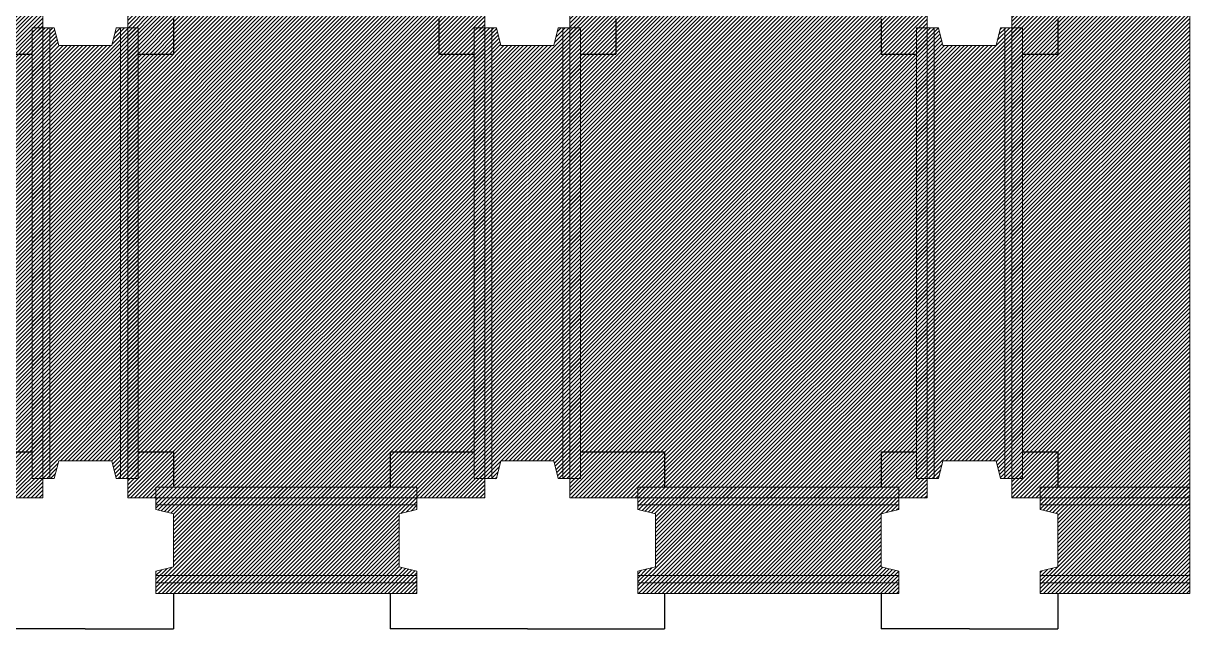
# Model space of a CAD drawing. Extents: x -2348 to 13861, y -546 to 4499.
# Drawn here: x 6940 to 8259, y 1534 to 2219 of the extents above; entities that cross this region are included whole.
import ezdxf

# ---------------------------------------------------------------- set-up
doc = ezdxf.new("R2010")
doc.units = 0
doc.header["$LTSCALE"] = 3
doc.linetypes.add('DASHED', pattern=[19.05, 12.7, -6.35])
for name, color, linetype in [('預鑄梁', 7, 'CONTINUOUS'), ('預鑄梁_HATCH', 253, 'CONTINUOUS'), ('預鑄梁_外緣', 7, 'DASHED'), ('預鑄版', 7, 'CONTINUOUS'), ('預鑄版_HATCH', 253, 'CONTINUOUS')]:
    doc.layers.add(name, color=color, linetype=linetype)

msp = doc.modelspace()

# ---------------------------------------------------------------- hatches: boundary and pattern name
at = {"layer": '預鑄梁_HATCH', "linetype": 'Continuous'}
h = msp.add_hatch(dxfattribs=at)
h.set_pattern_fill('ANSI31', color=256, style=0)
h.paths.add_polyline_path([(6949.817, 1703.783), (6961.817, 1703.783), (6969.817, 1703.783), (6974.817, 1703.783), (6979.817, 1723.783), (7039.817, 1723.783), (7044.817, 1703.783), (7049.817, 1703.783), (7057.817, 1703.783), (7069.817, 1703.783), (7069.817, 1703.783), (7069.817, 2213.783), (7069.817, 2213.783), (7057.817, 2213.783), (7049.817, 2213.783), (7044.817, 2213.783), (7039.817, 2193.783), (6979.817, 2193.783), (6974.817, 2213.783), (6969.817, 2213.783), (6961.817, 2213.783), (6949.817, 2213.783), (6949.817, 2213.783)], flags=17)
h = msp.add_hatch(dxfattribs=at)
h.set_pattern_fill('ANSI31', color=256, style=0)
h.paths.add_polyline_path([(7449.817, 1703.783), (7461.817, 1703.783), (7469.817, 1703.783), (7474.817, 1703.783), (7479.817, 1723.783), (7539.817, 1723.783), (7544.817, 1703.783), (7549.817, 1703.783), (7557.817, 1703.783), (7569.817, 1703.783), (7569.817, 1703.783), (7569.817, 2213.783), (7569.817, 2213.783), (7557.817, 2213.783), (7549.817, 2213.783), (7544.817, 2213.783), (7539.817, 2193.783), (7479.817, 2193.783), (7474.817, 2213.783), (7469.817, 2213.783), (7461.817, 2213.783), (7449.817, 2213.783), (7449.817, 2213.783)], flags=17)
h = msp.add_hatch(dxfattribs=at)
h.set_pattern_fill('ANSI31', color=256, style=0)
h.paths.add_polyline_path([(7949.817, 1703.783), (7961.817, 1703.783), (7969.817, 1703.783), (7974.817, 1703.783), (7979.817, 1723.783), (8039.817, 1723.783), (8044.817, 1703.783), (8049.817, 1703.783), (8057.817, 1703.783), (8069.817, 1703.783), (8069.817, 1703.783), (8069.817, 2213.783), (8069.817, 2213.783), (8057.817, 2213.783), (8049.817, 2213.783), (8044.817, 2213.783), (8039.817, 2193.783), (7979.817, 2193.783), (7974.817, 2213.783), (7969.817, 2213.783), (7961.817, 2213.783), (7949.817, 2213.783), (7949.817, 2213.783)], flags=17)
h = msp.add_hatch(dxfattribs=at)
h.set_pattern_fill('ANSI31', color=256, style=0)
h.paths.add_polyline_path([(7089.817, 1573.783), (7384.817, 1573.783), (7384.817, 1573.783), (7384.817, 1585.783), (7384.817, 1593.783), (7384.817, 1598.783), (7364.817, 1603.783), (7364.817, 1663.783), (7384.817, 1668.783), (7384.817, 1673.783), (7384.817, 1681.783), (7384.817, 1693.783), (7384.817, 1693.783), (7089.817, 1693.783), (7089.817, 1693.783), (7089.817, 1681.783), (7089.817, 1673.783), (7089.817, 1668.783), (7109.817, 1663.783), (7109.817, 1603.783), (7089.817, 1598.783), (7089.817, 1593.783), (7089.817, 1585.783)], flags=17)
h = msp.add_hatch(dxfattribs=at)
h.set_pattern_fill('ANSI31', color=256, style=0)
h.paths.add_polyline_path([(7634.817, 1573.783), (7929.817, 1573.783), (7929.817, 1573.783), (7929.817, 1585.783), (7929.817, 1593.783), (7929.817, 1598.783), (7909.817, 1603.783), (7909.817, 1663.783), (7929.817, 1668.783), (7929.817, 1673.783), (7929.817, 1681.783), (7929.817, 1693.783), (7929.817, 1693.783), (7634.817, 1693.783), (7634.817, 1693.783), (7634.817, 1681.783), (7634.817, 1673.783), (7634.817, 1668.783), (7654.817, 1663.783), (7654.817, 1603.783), (7634.817, 1598.783), (7634.817, 1593.783), (7634.817, 1585.783)], flags=17)
h = msp.add_hatch(dxfattribs=at)
h.set_pattern_fill('ANSI31', color=256, style=0)
h.paths.add_polyline_path([(8089.817, 1573.783), (8258.817, 1573.783), (8258.817, 1573.783), (8258.817, 1693.783), (8258.817, 1693.783), (8089.817, 1693.783), (8089.817, 1693.783), (8089.817, 1681.783), (8089.817, 1673.783), (8089.817, 1668.783), (8109.817, 1663.783), (8109.817, 1603.783), (8089.817, 1598.783), (8089.817, 1593.783), (8089.817, 1585.783)], flags=17)
at = {"layer": '預鑄版_HATCH', "linetype": 'Continuous'}
h = msp.add_hatch(dxfattribs=at)
h.set_pattern_fill('ANSI31', color=256, style=0)
h.paths.add_polyline_path([(6557.817, 1681.783), (6961.817, 1681.783), (6961.817, 2235.783), (6557.817, 2235.783)], flags=17)
h = msp.add_hatch(dxfattribs=at)
h.set_pattern_fill('ANSI31', color=256, style=0)
h.paths.add_polyline_path([(7057.817, 1681.783), (7461.817, 1681.783), (7461.817, 2235.783), (7057.817, 2235.783)], flags=17)
h = msp.add_hatch(dxfattribs=at)
h.set_pattern_fill('ANSI31', color=256, style=0)
h.paths.add_polyline_path([(7557.817, 1681.783), (7961.817, 1681.783), (7961.817, 2235.783), (7557.817, 2235.783)], flags=17)
h = msp.add_hatch(dxfattribs=at)
h.set_pattern_fill('ANSI31', color=256, style=0)
h.paths.add_polyline_path([(8057.817, 1681.783), (8258.817, 1681.783), (8258.817, 2235.783), (8057.817, 2235.783)], flags=17)

# ---------------------------------------------------------------- linework, layer by layer
at = {"layer": '預鑄梁', "lineweight": 5}
for p, q in [((6961.817, 2213.783, 146), (6949.817, 2213.783, 146)), ((6949.817, 2213.783, 146), (6949.817, 2193.783, 146)), ((6969.817, 2213.783, 130), (6961.817, 2213.783, 146)), ((6961.817, 2213.783, 146), (6961.817, 2193.783, 146)), ((6961.817, 2193.783, 146), (6961.817, 2213.783, 146)), ((6974.817, 2213.783, 130), (6969.817, 2213.783, 130)), ((6969.817, 2213.783, 130), (6969.817, 2193.783, 130)), ((6969.817, 2193.783, 130), (6969.817, 2213.783, 130)), ((6979.817, 2193.783, 130), (6974.817, 2213.783, 130)), ((7044.817, 2213.783, 130), (7039.817, 2193.783, 130)), ((7049.817, 2213.783, 130), (7044.817, 2213.783, 130)), ((7049.817, 2193.783, 130), (7049.817, 2213.783, 130)), ((7049.817, 2213.783, 130), (7049.817, 2193.783, 130)), ((7057.817, 2213.783, 146), (7049.817, 2213.783, 130)), ((7057.817, 2193.783, 146), (7057.817, 2213.783, 146)), ((7057.817, 2213.783, 146), (7057.817, 2193.783, 146)), ((7069.817, 2213.783, 146), (7057.817, 2213.783, 146)), ((7069.817, 2193.783, 146), (7069.817, 2213.783, 146)), ((7461.817, 2213.783, 146), (7449.817, 2213.783, 146)), ((7449.817, 2213.783, 146), (7449.817, 2193.783, 146)), ((7469.817, 2213.783, 130), (7461.817, 2213.783, 146)), ((7461.817, 2213.783, 146), (7461.817, 2193.783, 146)), ((7461.817, 2193.783, 146), (7461.817, 2213.783, 146)), ((7474.817, 2213.783, 130), (7469.817, 2213.783, 130)), ((7469.817, 2213.783, 130), (7469.817, 2193.783, 130)), ((7469.817, 2193.783, 130), (7469.817, 2213.783, 130)), ((7479.817, 2193.783, 130), (7474.817, 2213.783, 130)), ((7544.817, 2213.783, 130), (7539.817, 2193.783, 130)), ((7549.817, 2213.783, 130), (7544.817, 2213.783, 130)), ((7549.817, 2193.783, 130), (7549.817, 2213.783, 130)), ((7549.817, 2213.783, 130), (7549.817, 2193.783, 130)), ((7557.817, 2213.783, 146), (7549.817, 2213.783, 130)), ((7557.817, 2193.783, 146), (7557.817, 2213.783, 146)), ((7557.817, 2213.783, 146), (7557.817, 2193.783, 146)), ((7569.817, 2213.783, 146), (7557.817, 2213.783, 146)), ((7569.817, 2193.783, 146), (7569.817, 2213.783, 146)), ((7961.817, 2213.783, 146), (7949.817, 2213.783, 146)), ((7949.817, 2213.783, 146), (7949.817, 2193.783, 146)), ((7969.817, 2213.783, 130), (7961.817, 2213.783, 146)), ((7961.817, 2213.783, 146), (7961.817, 2193.783, 146)), ((7961.817, 2193.783, 146), (7961.817, 2213.783, 146)), ((7974.817, 2213.783, 130), (7969.817, 2213.783, 130)), ((7969.817, 2213.783, 130), (7969.817, 2193.783, 130)), ((7969.817, 2193.783, 130), (7969.817, 2213.783, 130)), ((7979.817, 2193.783, 130), (7974.817, 2213.783, 130)), ((8044.817, 2213.783, 130), (8039.817, 2193.783, 130)), ((8049.817, 2213.783, 130), (8044.817, 2213.783, 130)), ((8049.817, 2193.783, 130), (8049.817, 2213.783, 130)), ((8049.817, 2213.783, 130), (8049.817, 2193.783, 130)), ((8057.817, 2213.783, 146), (8049.817, 2213.783, 130)), ((8057.817, 2193.783, 146), (8057.817, 2213.783, 146)), ((8057.817, 2213.783, 146), (8057.817, 2193.783, 146)), ((8069.817, 2213.783, 146), (8057.817, 2213.783, 146)), ((8069.817, 2193.783, 146), (8069.817, 2213.783, 146)), ((6949.817, 2193.783, 146), (6949.817, 1723.783, 146)), ((6961.817, 2193.783, 146), (6961.817, 1723.783, 146)), ((6961.817, 1723.783, 146), (6961.817, 2193.783, 146)), ((6969.817, 1723.783, 130), (6969.817, 2193.783, 130)), ((6969.817, 2193.783, 130), (6969.817, 1723.783, 130)), ((7039.817, 2193.783, 130), (6979.817, 2193.783, 130)), ((7049.817, 2193.783, 130), (7049.817, 1723.783, 130)), ((7049.817, 1723.783, 130), (7049.817, 2193.783, 130)), ((7057.817, 2193.783, 146), (7057.817, 1723.783, 146)), ((7057.817, 1723.783, 146), (7057.817, 2193.783, 146)), ((7069.817, 1723.783, 146), (7069.817, 2193.783, 146)), ((7449.817, 2193.783, 146), (7449.817, 1723.783, 146)), ((7461.817, 2193.783, 146), (7461.817, 1723.783, 146)), ((7461.817, 1723.783, 146), (7461.817, 2193.783, 146)), ((7469.817, 1723.783, 130), (7469.817, 2193.783, 130)), ((7469.817, 2193.783, 130), (7469.817, 1723.783, 130)), ((7539.817, 2193.783, 130), (7479.817, 2193.783, 130)), ((7549.817, 2193.783, 130), (7549.817, 1723.783, 130)), ((7549.817, 1723.783, 130), (7549.817, 2193.783, 130)), ((7557.817, 2193.783, 146), (7557.817, 1723.783, 146)), ((7557.817, 1723.783, 146), (7557.817, 2193.783, 146)), ((7569.817, 1723.783, 146), (7569.817, 2193.783, 146)), ((7949.817, 2193.783, 146), (7949.817, 1723.783, 146)), ((7961.817, 2193.783, 146), (7961.817, 1723.783, 146)), ((7961.817, 1723.783, 146), (7961.817, 2193.783, 146)), ((7969.817, 1723.783, 130), (7969.817, 2193.783, 130)), ((7969.817, 2193.783, 130), (7969.817, 1723.783, 130)), ((8039.817, 2193.783, 130), (7979.817, 2193.783, 130)), ((8049.817, 2193.783, 130), (8049.817, 1723.783, 130)), ((8049.817, 1723.783, 130), (8049.817, 2193.783, 130)), ((8057.817, 2193.783, 146), (8057.817, 1723.783, 146)), ((8057.817, 1723.783, 146), (8057.817, 2193.783, 146)), ((8069.817, 1723.783, 146), (8069.817, 2193.783, 146)), ((6949.817, 1723.783, 146), (6949.817, 1703.783, 146)), ((6961.817, 1723.783, 146), (6961.817, 1703.783, 146)), ((6961.817, 1703.783, 146), (6961.817, 1723.783, 146)), ((6969.817, 1723.783, 130), (6969.817, 1703.783, 130)), ((6969.817, 1703.783, 130), (6969.817, 1723.783, 130)), ((6974.817, 1703.783, 130), (6979.817, 1723.783, 130)), ((6979.817, 1723.783, 130), (7039.817, 1723.783, 130)), ((7039.817, 1723.783, 130), (7044.817, 1703.783, 130)), ((7049.817, 1703.783, 130), (7049.817, 1723.783, 130)), ((7049.817, 1723.783, 130), (7049.817, 1703.783, 130)), ((7057.817, 1703.783, 146), (7057.817, 1723.783, 146)), ((7057.817, 1723.783, 146), (7057.817, 1703.783, 146)), ((7069.817, 1703.783, 146), (7069.817, 1723.783, 146)), ((7449.817, 1723.783, 146), (7449.817, 1703.783, 146)), ((7461.817, 1723.783, 146), (7461.817, 1703.783, 146)), ((7461.817, 1703.783, 146), (7461.817, 1723.783, 146)), ((7469.817, 1723.783, 130), (7469.817, 1703.783, 130)), ((7469.817, 1703.783, 130), (7469.817, 1723.783, 130)), ((7474.817, 1703.783, 130), (7479.817, 1723.783, 130)), ((7479.817, 1723.783, 130), (7539.817, 1723.783, 130)), ((7539.817, 1723.783, 130), (7544.817, 1703.783, 130)), ((7549.817, 1703.783, 130), (7549.817, 1723.783, 130)), ((7549.817, 1723.783, 130), (7549.817, 1703.783, 130)), ((7557.817, 1703.783, 146), (7557.817, 1723.783, 146)), ((7557.817, 1723.783, 146), (7557.817, 1703.783, 146)), ((7569.817, 1703.783, 146), (7569.817, 1723.783, 146)), ((7949.817, 1723.783, 146), (7949.817, 1703.783, 146)), ((7961.817, 1723.783, 146), (7961.817, 1703.783, 146)), ((7961.817, 1703.783, 146), (7961.817, 1723.783, 146)), ((7969.817, 1723.783, 130), (7969.817, 1703.783, 130)), ((7969.817, 1703.783, 130), (7969.817, 1723.783, 130)), ((7974.817, 1703.783, 130), (7979.817, 1723.783, 130)), ((7979.817, 1723.783, 130), (8039.817, 1723.783, 130)), ((8039.817, 1723.783, 130), (8044.817, 1703.783, 130)), ((8049.817, 1703.783, 130), (8049.817, 1723.783, 130)), ((8049.817, 1723.783, 130), (8049.817, 1703.783, 130)), ((8057.817, 1703.783, 146), (8057.817, 1723.783, 146)), ((8057.817, 1723.783, 146), (8057.817, 1703.783, 146)), ((8069.817, 1703.783, 146), (8069.817, 1723.783, 146)), ((6949.817, 1703.783, 146), (6961.817, 1703.783, 146)), ((6961.817, 1703.783, 146), (6969.817, 1703.783, 130)), ((6969.817, 1703.783, 130), (6974.817, 1703.783, 130)), ((7044.817, 1703.783, 130), (7049.817, 1703.783, 130)), ((7049.817, 1703.783, 130), (7057.817, 1703.783, 146)), ((7057.817, 1703.783, 146), (7069.817, 1703.783, 146)), ((7449.817, 1703.783, 146), (7461.817, 1703.783, 146)), ((7461.817, 1703.783, 146), (7469.817, 1703.783, 130)), ((7469.817, 1703.783, 130), (7474.817, 1703.783, 130)), ((7544.817, 1703.783, 130), (7549.817, 1703.783, 130)), ((7549.817, 1703.783, 130), (7557.817, 1703.783, 146)), ((7557.817, 1703.783, 146), (7569.817, 1703.783, 146)), ((7949.817, 1703.783, 146), (7961.817, 1703.783, 146)), ((7961.817, 1703.783, 146), (7969.817, 1703.783, 130)), ((7969.817, 1703.783, 130), (7974.817, 1703.783, 130)), ((8044.817, 1703.783, 130), (8049.817, 1703.783, 130)), ((8049.817, 1703.783, 130), (8057.817, 1703.783, 146)), ((8057.817, 1703.783, 146), (8069.817, 1703.783, 146)), ((7109.817, 1693.783, 146), (7089.817, 1693.783, 146)), ((7089.817, 1693.783, 146), (7089.817, 1681.783, 146)), ((7364.817, 1693.783, 146), (7109.817, 1693.783, 146)), ((7384.817, 1693.783, 146), (7364.817, 1693.783, 146)), ((7384.817, 1681.783, 146), (7384.817, 1693.783, 146)), ((7654.817, 1693.783, 146), (7634.817, 1693.783, 146)), ((7634.817, 1693.783, 146), (7634.817, 1681.783, 146)), ((7909.817, 1693.783, 146), (7654.817, 1693.783, 146)), ((7929.817, 1693.783, 146), (7909.817, 1693.783, 146)), ((7929.817, 1681.783, 146), (7929.817, 1693.783, 146)), ((8109.817, 1693.783, 146), (8089.817, 1693.783, 146)), ((8089.817, 1693.783, 146), (8089.817, 1681.783, 146)), ((8258.817, 1693.783, 146), (8109.817, 1693.783, 146)), ((8258.817, 1681.783, 146), (8258.817, 1693.783, 146)), ((7109.817, 1681.783, 146), (7089.817, 1681.783, 146)), ((7089.817, 1681.783, 146), (7089.817, 1673.783, 134)), ((7089.817, 1681.783, 146), (7109.817, 1681.783, 146)), ((7364.817, 1681.783, 146), (7109.817, 1681.783, 146)), ((7109.817, 1681.783, 146), (7364.817, 1681.783, 146)), ((7384.817, 1681.783, 146), (7364.817, 1681.783, 146)), ((7364.817, 1681.783, 146), (7384.817, 1681.783, 146)), ((7384.817, 1673.783, 134), (7384.817, 1681.783, 146)), ((7654.817, 1681.783, 146), (7634.817, 1681.783, 146)), ((7634.817, 1681.783, 146), (7634.817, 1673.783, 134)), ((7634.817, 1681.783, 146), (7654.817, 1681.783, 146)), ((7909.817, 1681.783, 146), (7654.817, 1681.783, 146)), ((7654.817, 1681.783, 146), (7909.817, 1681.783, 146)), ((7929.817, 1681.783, 146), (7909.817, 1681.783, 146)), ((7909.817, 1681.783, 146), (7929.817, 1681.783, 146)), ((7929.817, 1673.783, 134), (7929.817, 1681.783, 146)), ((8109.817, 1681.783, 146), (8089.817, 1681.783, 146)), ((8089.817, 1681.783, 146), (8089.817, 1673.783, 134)), ((8089.817, 1681.783, 146), (8109.817, 1681.783, 146)), ((8258.817, 1681.783, 146), (8109.817, 1681.783, 146)), ((8109.817, 1681.783, 146), (8258.817, 1681.783, 146)), ((8258.817, 1673.783, 134), (8258.817, 1681.783, 146)), ((7109.817, 1673.783, 134), (7089.817, 1673.783, 134)), ((7089.817, 1673.783, 134), (7089.817, 1668.783, 134)), ((7089.817, 1673.783, 134), (7109.817, 1673.783, 134)), ((7089.817, 1668.783, 134), (7109.817, 1663.783, 134)), ((7109.817, 1673.783, 134), (7364.817, 1673.783, 134)), ((7364.817, 1673.783, 134), (7109.817, 1673.783, 134)), ((7109.817, 1663.783, 134), (7109.817, 1603.783, 134)), ((7384.817, 1673.783, 134), (7364.817, 1673.783, 134)), ((7364.817, 1673.783, 134), (7384.817, 1673.783, 134)), ((7364.817, 1663.783, 134), (7384.817, 1668.783, 134)), ((7364.817, 1603.783, 134), (7364.817, 1663.783, 134)), ((7384.817, 1668.783, 134), (7384.817, 1673.783, 134)), ((7654.817, 1673.783, 134), (7634.817, 1673.783, 134)), ((7634.817, 1673.783, 134), (7634.817, 1668.783, 134)), ((7634.817, 1673.783, 134), (7654.817, 1673.783, 134)), ((7634.817, 1668.783, 134), (7654.817, 1663.783, 134)), ((7654.817, 1673.783, 134), (7909.817, 1673.783, 134)), ((7909.817, 1673.783, 134), (7654.817, 1673.783, 134)), ((7654.817, 1663.783, 134), (7654.817, 1603.783, 134)), ((7929.817, 1673.783, 134), (7909.817, 1673.783, 134)), ((7909.817, 1673.783, 134), (7929.817, 1673.783, 134)), ((7909.817, 1663.783, 134), (7929.817, 1668.783, 134)), ((7909.817, 1603.783, 134), (7909.817, 1663.783, 134)), ((7929.817, 1668.783, 134), (7929.817, 1673.783, 134)), ((8109.817, 1673.783, 134), (8089.817, 1673.783, 134)), ((8089.817, 1673.783, 134), (8089.817, 1668.783, 134)), ((8089.817, 1673.783, 134), (8109.817, 1673.783, 134)), ((8089.817, 1668.783, 134), (8109.817, 1663.783, 134)), ((8109.817, 1673.783, 134), (8258.817, 1673.783, 134)), ((8258.817, 1673.783, 134), (8109.817, 1673.783, 134)), ((8109.817, 1663.783, 134), (8109.817, 1603.783, 134)), ((8258.817, 1593.783, 134), (8258.817, 1673.783, 134)), ((7109.817, 1603.783, 134), (7089.817, 1598.783, 134)), ((7089.817, 1598.783, 134), (7089.817, 1593.783, 134)), ((7384.817, 1598.783, 134), (7364.817, 1603.783, 134)), ((7384.817, 1593.783, 134), (7384.817, 1598.783, 134)), ((7654.817, 1603.783, 134), (7634.817, 1598.783, 134)), ((7634.817, 1598.783, 134), (7634.817, 1593.783, 134)), ((7929.817, 1598.783, 134), (7909.817, 1603.783, 134)), ((7929.817, 1593.783, 134), (7929.817, 1598.783, 134)), ((8109.817, 1603.783, 134), (8089.817, 1598.783, 134)), ((8089.817, 1598.783, 134), (8089.817, 1593.783, 134)), ((7089.817, 1593.783, 134), (7109.817, 1593.783, 134)), ((7109.817, 1593.783, 134), (7089.817, 1593.783, 134)), ((7089.817, 1593.783, 134), (7089.817, 1585.783, 150)), ((7089.817, 1585.783, 150), (7109.817, 1585.783, 150)), ((7109.817, 1585.783, 150), (7089.817, 1585.783, 150)), ((7089.817, 1585.783, 150), (7089.817, 1573.783, 150)), ((7364.817, 1593.783, 134), (7109.817, 1593.783, 134)), ((7109.817, 1593.783, 134), (7364.817, 1593.783, 134)), ((7364.817, 1585.783, 150), (7109.817, 1585.783, 150)), ((7109.817, 1585.783, 150), (7364.817, 1585.783, 150)), ((7364.817, 1593.783, 134), (7384.817, 1593.783, 134)), ((7384.817, 1593.783, 134), (7364.817, 1593.783, 134)), ((7364.817, 1585.783, 150), (7384.817, 1585.783, 150)), ((7384.817, 1585.783, 150), (7364.817, 1585.783, 150)), ((7384.817, 1585.783, 150), (7384.817, 1593.783, 134)), ((7384.817, 1573.783, 150), (7384.817, 1585.783, 150)), ((7634.817, 1593.783, 134), (7654.817, 1593.783, 134)), ((7654.817, 1593.783, 134), (7634.817, 1593.783, 134)), ((7634.817, 1593.783, 134), (7634.817, 1585.783, 150)), ((7634.817, 1585.783, 150), (7654.817, 1585.783, 150)), ((7654.817, 1585.783, 150), (7634.817, 1585.783, 150)), ((7634.817, 1585.783, 150), (7634.817, 1573.783, 150)), ((7909.817, 1593.783, 134), (7654.817, 1593.783, 134)), ((7654.817, 1593.783, 134), (7909.817, 1593.783, 134)), ((7909.817, 1585.783, 150), (7654.817, 1585.783, 150)), ((7654.817, 1585.783, 150), (7909.817, 1585.783, 150)), ((7909.817, 1593.783, 134), (7929.817, 1593.783, 134)), ((7929.817, 1593.783, 134), (7909.817, 1593.783, 134)), ((7909.817, 1585.783, 150), (7929.817, 1585.783, 150)), ((7929.817, 1585.783, 150), (7909.817, 1585.783, 150)), ((7929.817, 1585.783, 150), (7929.817, 1593.783, 134)), ((7929.817, 1573.783, 150), (7929.817, 1585.783, 150)), ((8089.817, 1593.783, 134), (8109.817, 1593.783, 134)), ((8109.817, 1593.783, 134), (8089.817, 1593.783, 134)), ((8089.817, 1593.783, 134), (8089.817, 1585.783, 150)), ((8089.817, 1585.783, 150), (8109.817, 1585.783, 150)), ((8109.817, 1585.783, 150), (8089.817, 1585.783, 150)), ((8089.817, 1585.783, 150), (8089.817, 1573.783, 150)), ((8258.817, 1593.783, 134), (8109.817, 1593.783, 134)), ((8109.817, 1593.783, 134), (8258.817, 1593.783, 134)), ((8258.817, 1585.783, 150), (8109.817, 1585.783, 150)), ((8109.817, 1585.783, 150), (8258.817, 1585.783, 150)), ((8258.817, 1585.783, 150), (8258.817, 1593.783, 134)), ((8258.817, 1573.783, 150), (8258.817, 1585.783, 150)), ((7089.817, 1573.783, 150), (7109.817, 1573.783, 150)), ((7109.817, 1573.783, 150), (7364.817, 1573.783, 150)), ((7364.817, 1573.783, 150), (7384.817, 1573.783, 150)), ((7634.817, 1573.783, 150), (7654.817, 1573.783, 150)), ((7654.817, 1573.783, 150), (7909.817, 1573.783, 150)), ((7909.817, 1573.783, 150), (7929.817, 1573.783, 150)), ((8089.817, 1573.783, 150), (8109.817, 1573.783, 150)), ((8109.817, 1573.783, 150), (8258.817, 1573.783, 150))]:
    msp.add_line(p, q, dxfattribs=at)
at = {"layer": '預鑄梁', "color": 1, "linetype": 'Continuous'}
for points in [[(7109.817, 2223.783), (7109.817, 2183.783)], [(7409.817, 2223.783), (7409.817, 2183.783)], [(7609.817, 2223.783), (7609.817, 2183.783)], [(7909.817, 2223.783), (7909.817, 2183.783)], [(8109.817, 2223.783), (8109.817, 2183.783)], [(6909.817, 2183.783), (6949.817, 2183.783)], [(7069.817, 2183.783), (7109.817, 2183.783)], [(7409.817, 2183.783), (7449.817, 2183.783)], [(7569.817, 2183.783), (7609.817, 2183.783)], [(7909.817, 2183.783), (7949.817, 2183.783)], [(8069.817, 2183.783), (8109.817, 2183.783)], [(6909.817, 1733.783), (6949.817, 1733.783)], [(7069.817, 1733.783), (7109.817, 1733.783)], [(7109.817, 1733.783), (7109.817, 1693.783)], [(7354.817, 1733.783), (7354.817, 1693.783)], [(7354.817, 1733.783), (7449.817, 1733.783)], [(7569.817, 1733.783), (7664.817, 1733.783)], [(7664.817, 1733.783), (7664.817, 1693.783)], [(7909.817, 1733.783), (7909.817, 1693.783)], [(7909.817, 1733.783), (7949.817, 1733.783)], [(8069.817, 1733.783), (8109.817, 1733.783)], [(8109.817, 1733.783), (8109.817, 1693.783)], [(7109.817, 1573.783), (7109.817, 1533.783)], [(7354.817, 1573.783), (7354.817, 1533.783)], [(7664.817, 1573.783), (7664.817, 1533.783)], [(7909.817, 1573.783), (7909.817, 1533.783)], [(8109.817, 1573.783), (8109.817, 1533.783)], [(7009.817, 1533.783), (6909.817, 1533.783)], [(7009.817, 1533.783), (7109.817, 1533.783)], [(7509.817, 1533.783), (7354.817, 1533.783)], [(7509.817, 1533.783), (7664.817, 1533.783)], [(8009.817, 1533.783), (7909.817, 1533.783)], [(8009.817, 1533.783), (8109.817, 1533.783)]]:
    msp.add_lwpolyline(points, dxfattribs=at)
at = {"layer": '預鑄梁_外緣', "lineweight": 5}
for p, q in [((6961.817, 2213.783, 146), (6949.817, 2213.783, 146)), ((6949.817, 2213.783, 146), (6949.817, 2193.783, 146)), ((6969.817, 2213.783, 130), (6961.817, 2213.783, 146)), ((6974.817, 2213.783, 130), (6969.817, 2213.783, 130)), ((6979.817, 2193.783, 130), (6974.817, 2213.783, 130)), ((7044.817, 2213.783, 130), (7039.817, 2193.783, 130)), ((7049.817, 2213.783, 130), (7044.817, 2213.783, 130)), ((7057.817, 2213.783, 146), (7049.817, 2213.783, 130)), ((7069.817, 2213.783, 146), (7057.817, 2213.783, 146)), ((7069.817, 2193.783, 146), (7069.817, 2213.783, 146)), ((7461.817, 2213.783, 146), (7449.817, 2213.783, 146)), ((7449.817, 2213.783, 146), (7449.817, 2193.783, 146)), ((7469.817, 2213.783, 130), (7461.817, 2213.783, 146)), ((7474.817, 2213.783, 130), (7469.817, 2213.783, 130)), ((7479.817, 2193.783, 130), (7474.817, 2213.783, 130)), ((7544.817, 2213.783, 130), (7539.817, 2193.783, 130)), ((7549.817, 2213.783, 130), (7544.817, 2213.783, 130)), ((7557.817, 2213.783, 146), (7549.817, 2213.783, 130)), ((7569.817, 2213.783, 146), (7557.817, 2213.783, 146)), ((7569.817, 2193.783, 146), (7569.817, 2213.783, 146)), ((7961.817, 2213.783, 146), (7949.817, 2213.783, 146)), ((7949.817, 2213.783, 146), (7949.817, 2193.783, 146)), ((7969.817, 2213.783, 130), (7961.817, 2213.783, 146)), ((7974.817, 2213.783, 130), (7969.817, 2213.783, 130)), ((7979.817, 2193.783, 130), (7974.817, 2213.783, 130)), ((8044.817, 2213.783, 130), (8039.817, 2193.783, 130)), ((8049.817, 2213.783, 130), (8044.817, 2213.783, 130)), ((8057.817, 2213.783, 146), (8049.817, 2213.783, 130)), ((8069.817, 2213.783, 146), (8057.817, 2213.783, 146)), ((8069.817, 2193.783, 146), (8069.817, 2213.783, 146)), ((6949.817, 2193.783, 146), (6949.817, 1723.783, 146)), ((7039.817, 2193.783, 130), (6979.817, 2193.783, 130)), ((7069.817, 1723.783, 146), (7069.817, 2193.783, 146)), ((7449.817, 2193.783, 146), (7449.817, 1723.783, 146)), ((7539.817, 2193.783, 130), (7479.817, 2193.783, 130)), ((7569.817, 1723.783, 146), (7569.817, 2193.783, 146)), ((7949.817, 2193.783, 146), (7949.817, 1723.783, 146)), ((8039.817, 2193.783, 130), (7979.817, 2193.783, 130)), ((8069.817, 1723.783, 146), (8069.817, 2193.783, 146)), ((6949.817, 1723.783, 146), (6949.817, 1703.783, 146)), ((6974.817, 1703.783, 130), (6979.817, 1723.783, 130)), ((6979.817, 1723.783, 130), (7039.817, 1723.783, 130)), ((7039.817, 1723.783, 130), (7044.817, 1703.783, 130)), ((7069.817, 1703.783, 146), (7069.817, 1723.783, 146)), ((7449.817, 1723.783, 146), (7449.817, 1703.783, 146)), ((7474.817, 1703.783, 130), (7479.817, 1723.783, 130)), ((7479.817, 1723.783, 130), (7539.817, 1723.783, 130)), ((7539.817, 1723.783, 130), (7544.817, 1703.783, 130)), ((7569.817, 1703.783, 146), (7569.817, 1723.783, 146)), ((7949.817, 1723.783, 146), (7949.817, 1703.783, 146)), ((7974.817, 1703.783, 130), (7979.817, 1723.783, 130)), ((7979.817, 1723.783, 130), (8039.817, 1723.783, 130)), ((8039.817, 1723.783, 130), (8044.817, 1703.783, 130)), ((8069.817, 1703.783, 146), (8069.817, 1723.783, 146)), ((6949.817, 1703.783, 146), (6961.817, 1703.783, 146)), ((6961.817, 1703.783, 146), (6969.817, 1703.783, 130)), ((6969.817, 1703.783, 130), (6974.817, 1703.783, 130)), ((7044.817, 1703.783, 130), (7049.817, 1703.783, 130)), ((7049.817, 1703.783, 130), (7057.817, 1703.783, 146)), ((7057.817, 1703.783, 146), (7069.817, 1703.783, 146)), ((7449.817, 1703.783, 146), (7461.817, 1703.783, 146)), ((7461.817, 1703.783, 146), (7469.817, 1703.783, 130)), ((7469.817, 1703.783, 130), (7474.817, 1703.783, 130)), ((7544.817, 1703.783, 130), (7549.817, 1703.783, 130)), ((7549.817, 1703.783, 130), (7557.817, 1703.783, 146)), ((7557.817, 1703.783, 146), (7569.817, 1703.783, 146)), ((7949.817, 1703.783, 146), (7961.817, 1703.783, 146)), ((7961.817, 1703.783, 146), (7969.817, 1703.783, 130)), ((7969.817, 1703.783, 130), (7974.817, 1703.783, 130)), ((8044.817, 1703.783, 130), (8049.817, 1703.783, 130)), ((8049.817, 1703.783, 130), (8057.817, 1703.783, 146)), ((8057.817, 1703.783, 146), (8069.817, 1703.783, 146)), ((7109.817, 1693.783, 146), (7089.817, 1693.783, 146)), ((7089.817, 1693.783, 146), (7089.817, 1681.783, 146)), ((7364.817, 1693.783, 146), (7109.817, 1693.783, 146)), ((7384.817, 1693.783, 146), (7364.817, 1693.783, 146)), ((7384.817, 1681.783, 146), (7384.817, 1693.783, 146)), ((7654.817, 1693.783, 146), (7634.817, 1693.783, 146)), ((7634.817, 1693.783, 146), (7634.817, 1681.783, 146)), ((7909.817, 1693.783, 146), (7654.817, 1693.783, 146)), ((7929.817, 1693.783, 146), (7909.817, 1693.783, 146)), ((7929.817, 1681.783, 146), (7929.817, 1693.783, 146)), ((8109.817, 1693.783, 146), (8089.817, 1693.783, 146)), ((8089.817, 1693.783, 146), (8089.817, 1681.783, 146)), ((8258.817, 1693.783, 146), (8109.817, 1693.783, 146)), ((8258.817, 1681.783, 146), (8258.817, 1693.783, 146)), ((7089.817, 1681.783, 146), (7089.817, 1673.783, 134)), ((7384.817, 1673.783, 134), (7384.817, 1681.783, 146)), ((7634.817, 1681.783, 146), (7634.817, 1673.783, 134)), ((7929.817, 1673.783, 134), (7929.817, 1681.783, 146)), ((8089.817, 1681.783, 146), (8089.817, 1673.783, 134)), ((8258.817, 1673.783, 134), (8258.817, 1681.783, 146)), ((7089.817, 1673.783, 134), (7089.817, 1668.783, 134)), ((7089.817, 1668.783, 134), (7109.817, 1663.783, 134)), ((7109.817, 1663.783, 134), (7109.817, 1603.783, 134)), ((7364.817, 1663.783, 134), (7384.817, 1668.783, 134)), ((7364.817, 1603.783, 134), (7364.817, 1663.783, 134)), ((7384.817, 1668.783, 134), (7384.817, 1673.783, 134)), ((7634.817, 1673.783, 134), (7634.817, 1668.783, 134)), ((7634.817, 1668.783, 134), (7654.817, 1663.783, 134)), ((7654.817, 1663.783, 134), (7654.817, 1603.783, 134)), ((7909.817, 1663.783, 134), (7929.817, 1668.783, 134)), ((7909.817, 1603.783, 134), (7909.817, 1663.783, 134)), ((7929.817, 1668.783, 134), (7929.817, 1673.783, 134)), ((8089.817, 1673.783, 134), (8089.817, 1668.783, 134)), ((8089.817, 1668.783, 134), (8109.817, 1663.783, 134)), ((8109.817, 1663.783, 134), (8109.817, 1603.783, 134)), ((8258.817, 1593.783, 134), (8258.817, 1673.783, 134)), ((7109.817, 1603.783, 134), (7089.817, 1598.783, 134)), ((7089.817, 1598.783, 134), (7089.817, 1593.783, 134)), ((7384.817, 1598.783, 134), (7364.817, 1603.783, 134)), ((7384.817, 1593.783, 134), (7384.817, 1598.783, 134)), ((7654.817, 1603.783, 134), (7634.817, 1598.783, 134)), ((7634.817, 1598.783, 134), (7634.817, 1593.783, 134)), ((7929.817, 1598.783, 134), (7909.817, 1603.783, 134)), ((7929.817, 1593.783, 134), (7929.817, 1598.783, 134)), ((8109.817, 1603.783, 134), (8089.817, 1598.783, 134)), ((8089.817, 1598.783, 134), (8089.817, 1593.783, 134)), ((7089.817, 1593.783, 134), (7089.817, 1585.783, 150)), ((7089.817, 1585.783, 150), (7089.817, 1573.783, 150)), ((7384.817, 1585.783, 150), (7384.817, 1593.783, 134)), ((7384.817, 1573.783, 150), (7384.817, 1585.783, 150)), ((7634.817, 1593.783, 134), (7634.817, 1585.783, 150)), ((7634.817, 1585.783, 150), (7634.817, 1573.783, 150)), ((7929.817, 1585.783, 150), (7929.817, 1593.783, 134)), ((7929.817, 1573.783, 150), (7929.817, 1585.783, 150)), ((8089.817, 1593.783, 134), (8089.817, 1585.783, 150)), ((8089.817, 1585.783, 150), (8089.817, 1573.783, 150)), ((8258.817, 1585.783, 150), (8258.817, 1593.783, 134)), ((8258.817, 1573.783, 150), (8258.817, 1585.783, 150)), ((7089.817, 1573.783, 150), (7109.817, 1573.783, 150)), ((7109.817, 1573.783, 150), (7364.817, 1573.783, 150)), ((7364.817, 1573.783, 150), (7384.817, 1573.783, 150)), ((7634.817, 1573.783, 150), (7654.817, 1573.783, 150)), ((7654.817, 1573.783, 150), (7909.817, 1573.783, 150)), ((7909.817, 1573.783, 150), (7929.817, 1573.783, 150)), ((8089.817, 1573.783, 150), (8109.817, 1573.783, 150)), ((8109.817, 1573.783, 150), (8258.817, 1573.783, 150))]:
    msp.add_line(p, q, dxfattribs=at)
at = {"layer": '預鑄版', "lineweight": 5}
for points in [[(6557.817, 1681.783, 146), (6961.817, 1681.783, 146), (6961.817, 2235.783, 146), (6557.817, 2235.783, 146), (6557.817, 1681.783, 146)], [(7057.817, 1681.783, 146), (7461.817, 1681.783, 146), (7461.817, 2235.783, 146), (7057.817, 2235.783, 146), (7057.817, 1681.783, 146)], [(7557.817, 1681.783, 146), (7961.817, 1681.783, 146), (7961.817, 2235.783, 146), (7557.817, 2235.783, 146), (7557.817, 1681.783, 146)], [(8057.817, 1681.783, 146), (8258.817, 1681.783, 146), (8258.817, 2235.783, 146), (8057.817, 2235.783, 146), (8057.817, 1681.783, 146)]]:
    msp.add_polyline3d(points, dxfattribs=at)

doc.saveas('drawing.dxf')
